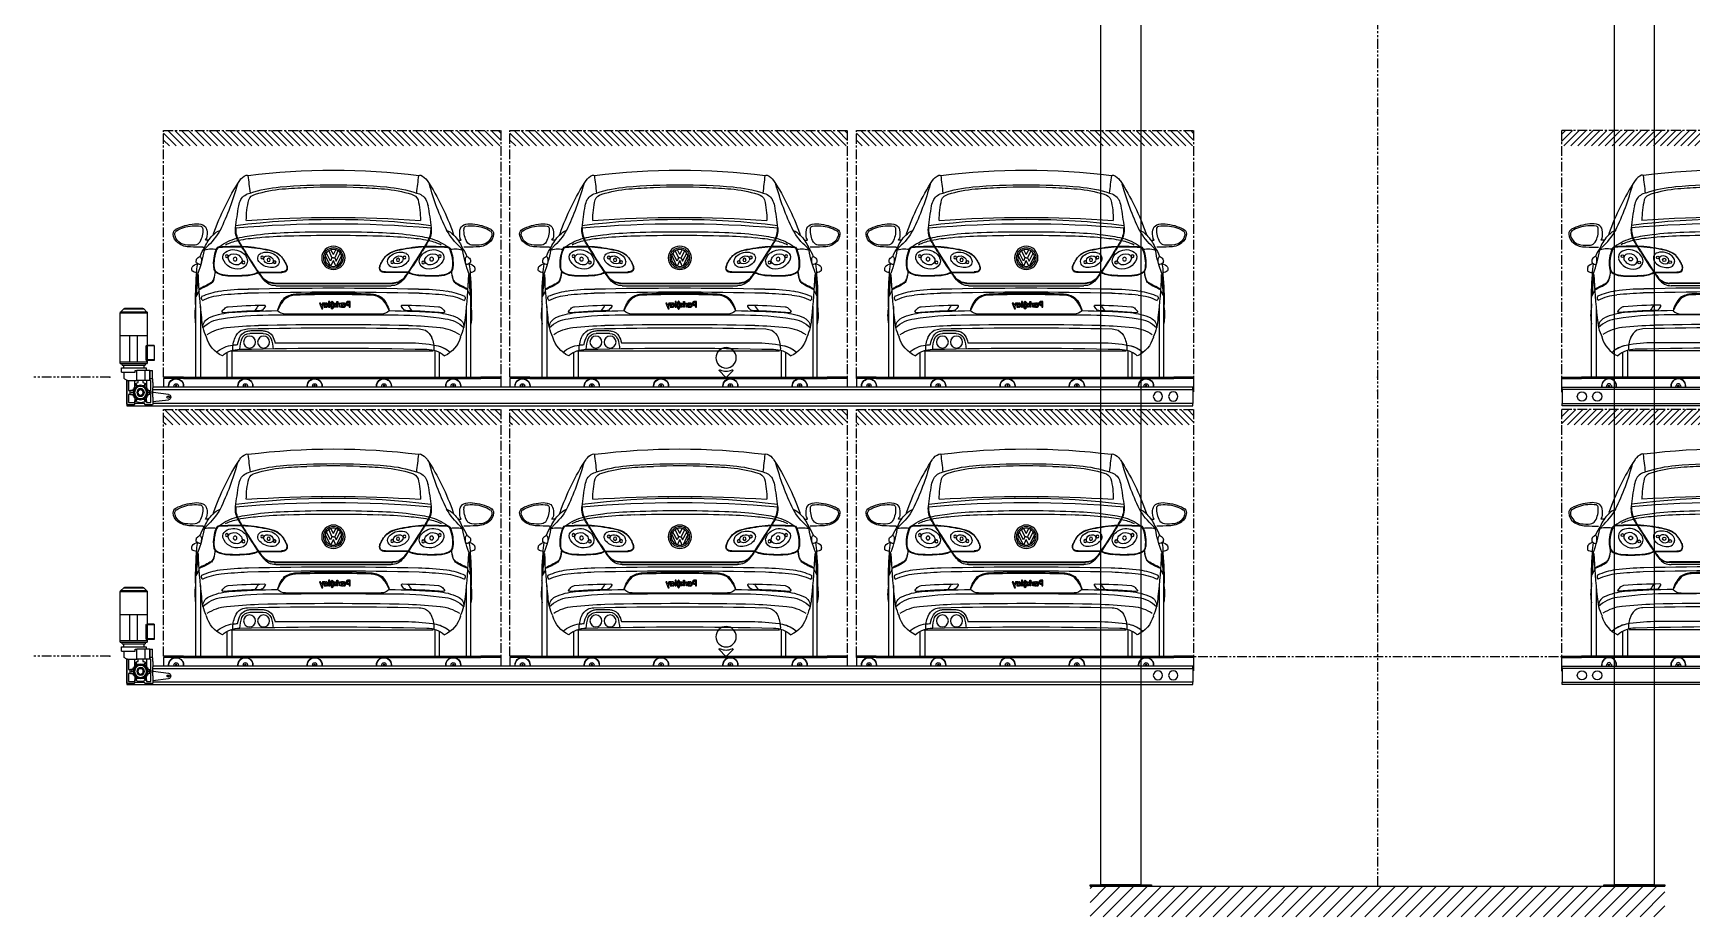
# Model space of a CAD drawing. Header units: millimetres. Extents: x 748 to 17792, y 1005 to 4889.
# Drawn here: x 14052 to 15134, y 1569 to 2145 of the extents above; entities that cross this region are included whole.
import ezdxf
from ezdxf.enums import TextEntityAlignment as Align

# ---------------------------------------------------------------- set-up
doc = ezdxf.new("R2010")
doc.units = ezdxf.units.MM
doc.linetypes.add('CENTER', pattern=[10.16, 6.35, -1.27, 1.27, -1.27])
doc.linetypes.add('PHANTOM', pattern=[12.7, 6.35, -1.27, 1.27, -1.27, 1.27, -1.27])
for name, color, linetype in [('PK24-LABEL', 7, 'Continuous'), ('PK24-LOGO', 7, 'Continuous'), ('PK24E', 7, 'Continuous'), ('PK24E-COMP-CAR', 7, 'Continuous'), ('PK24E-STRUCT-CONCRETE', 7, 'Continuous'), ('PK24E-STRUCT-STEEL', 254, 'Continuous')]:
    doc.layers.add(name, color=color, linetype=linetype)
for name, color, linetype, true_color in [('PK24E-COMP-CAR_ZONE', 250, 'CENTER', 0x383e42), ('PK24E-COMP-PALLET', 132, 'Continuous', 0x00b7c8), ('PK24E-HELPER', 253, 'PHANTOM', 0xa1a1a1), ('PK24E-SYS-SHELF', 31, 'Continuous', 0xffcc5a)]:
    doc.layers.add(name, color=color, linetype=linetype, true_color=true_color)
doc.styles.get("Standard").update_dxf_attribs({"font": 'arial.ttf'})

# ---------------------------------------------------------------- blocks, each defined once
blk = doc.blocks.new('LOGO----DECOR-PK24')
at = {"layer": 'PK24-LOGO'}
for p, q in [((-10, 2.1), (-8.7, 2.1)), ((-10, -1.6), (-10, 2.1)), ((-9.3, 1.5), (-9.3, 0.1)), ((-8.8, 1.5), (-9.3, 1.5)), ((-9.3, 0.1), (-8.8, 0.1)), ((-8.6, 1.5), (-8.8, 1.5)), ((-8.8, 0.1), (-8.6, 0.1)), ((-8.7, 2.1), (-8.4, 2.1)), ((-8.5, 1.4), (-8.6, 1.5)), ((-8.6, 0.1), (-8.5, 0.2)), ((-8.4, 1.4), (-8.5, 1.4)), ((-8.5, 0.2), (-8.4, 0.2)), ((-8.4, 2.1), (-8.3, 2.1)), ((-8.3, 1.3), (-8.4, 1.4)), ((-8.4, 0.2), (-8.3, 0.3)), ((-8.3, 2.1), (-8.2, 2)), ((-8.2, 1.2), (-8.3, 1.3)), ((-8.3, 0.3), (-8.2, 0.4)), ((-8.2, 2), (-7.9, 1.9)), ((-8.1, 1.1), (-8.2, 1.2)), ((-8.2, 0.4), (-8.1, 0.5)), ((-8.1, 0.9), (-8.1, 1.1)), ((-8.1, 0.8), (-8.1, 0.9)), ((-8.1, 0.7), (-8.1, 0.8)), ((-8.1, 0.5), (-8.1, 0.7)), ((-7.9, 1.9), (-7.7, 1.7)), ((-7.7, 1.7), (-7.6, 1.5)), ((-7.6, 0), (-7.7, -0.2)), ((-7.6, 1.5), (-7.5, 1.3)), ((-7.5, 0.3), (-7.6, 0)), ((-7.5, 1.3), (-7.4, 1.1)), ((-7.4, 0.5), (-7.5, 0.3)), ((-7.4, 1.1), (-7.4, 0.8)), ((-7.4, 0.8), (-7.4, 0.5)), ((-7.2, 0.1), (-7.1, 0.3)), ((-7.2, 0), (-7.2, 0.1)), ((-7.1, 0.3), (-7, 0.5)), ((-7, 0.5), (-6.8, 0.7)), ((-6.8, 0.7), (-6.6, 0.8)), ((-6.6, 0.8), (-6.4, 0.9)), ((-6.4, 0.1), (-6.5, -0.1)), ((-6.4, 0.9), (-6.2, 1)), ((-6.3, 0.2), (-6.4, 0.1)), ((-6.2, 0.2), (-6.3, 0.2)), ((-6.2, 1), (-6, 1)), ((-6.1, 0.3), (-6.2, 0.2)), ((-6, 0.3), (-6.1, 0.3)), ((-6, 1), (-5.7, 1)), ((-5.8, 0.4), (-6, 0.3)), ((-5.7, 0.3), (-5.8, 0.4)), ((-5.7, 1), (-5.5, 0.9)), ((-5.6, 0.3), (-5.7, 0.3)), ((-5.5, 0.2), (-5.6, 0.3)), ((-5.5, 0.9), (-5.4, 0.8)), ((-5.4, 0.2), (-5.5, 0.2)), ((-5.4, 0.8), (-5.2, 0.7)), ((-5.3, 0.1), (-5.4, 0.2)), ((-5.2, -0.1), (-5.3, 0.1)), ((-5.2, 0.7), (-5.2, 1)), ((-5.2, 1), (-4.5, 1)), ((-4.5, 1), (-4.5, -1.6)), ((-3.4, 1), (-4.1, 1)), ((-4.1, 1), (-4.1, -1.6)), ((-3.4, 0.5), (-3.4, 1)), ((-3.3, 0.7), (-3.4, 0.6)), ((-3.4, 0.6), (-3.4, 0.5)), ((-3.4, 0), (-3.3, 0.1)), ((-3.2, 0.8), (-3.3, 0.7)), ((-3.3, 0.1), (-3.2, 0.2)), ((-3.3, 0.1), (-3.3, 0.1)), ((-3.1, 0.8), (-3.2, 0.8)), ((-3.2, 0.2), (-3.1, 0.2)), ((-3, 0.9), (-3.1, 0.8)), ((-3.1, 0.2), (-3, 0.3)), ((-2.9, 0.9), (-3, 0.9)), ((-3, 0.3), (-2.9, 0.3)), ((-2.8, 0.9), (-2.9, 0.9)), ((-2.9, 0.3), (-2.4, 0.3)), ((-2.7, 1), (-2.8, 0.9)), ((-2.4, 1), (-2.7, 1)), ((-2.4, 0.3), (-2.4, 1)), ((-1.4, 2.1), (-2.1, 2.1)), ((-2.1, 2.1), (-2.1, -1.6)), ((-1.4, -1.6), (-1.4, 2.1)), ((-0.4, 1), (-1.4, -0.3)), ((-0.6, -0.3), (0.4, 1)), ((0.4, 1), (-0.4, 1)), ((0.6, 0.4), (0.4, 0.2)), ((0.4, 0.2), (0.4, -0.1)), ((0.7, 0.6), (0.6, 0.4)), ((0.9, 0.8), (0.7, 0.6)), ((0.8, 1.4), (1.6, 2.2)), ((0.8, 1.3), (0.8, 1.4)), ((0.8, 1.2), (0.8, 1.3)), ((0.8, 1.3), (0.8, 1.3)), ((0.9, 1.2), (0.8, 1.2)), ((1.1, 1.3), (0.9, 1.2)), ((0.9, 1.2), (0.9, 1.2)), ((1.1, 0.9), (0.9, 0.8)), ((1.3, 1.4), (1.1, 1.3)), ((1.4, 1), (1.1, 0.9)), ((1.1, 0), (1.2, 0.1)), ((1.1, -0.1), (1.1, 0)), ((1.2, 0.1), (1.3, 0.2)), ((1.5, 1.4), (1.3, 1.4)), ((1.3, 0.2), (1.4, 0.3)), ((1.7, 1), (1.4, 1)), ((1.4, 0.3), (1.5, 0.3)), ((1.7, 1.4), (1.5, 1.4)), ((1.5, 0.3), (1.7, 0.3)), ((1.6, 2.2), (1.7, 2.2)), ((1.7, 2.2), (1.7, 2.2)), ((1.7, 2.2), (2.5, 1.4)), ((1.9, 1.4), (1.7, 1.4)), ((1.9, 1), (1.7, 1)), ((1.7, 0.3), (1.8, 0.3)), ((1.8, 0.3), (1.9, 0.3)), ((2.1, 1.4), (1.9, 1.4)), ((2.2, 0.9), (1.9, 1)), ((1.9, 0.3), (2, 0.2)), ((2, 0.2), (2.1, 0.1)), ((2.3, 1.3), (2.1, 1.4)), ((2.1, 0.1), (2.2, 0)), ((2.4, 0.8), (2.2, 0.9)), ((2.2, 0), (2.3, -0.1)), ((2.4, 1.2), (2.3, 1.3)), ((2.5, 1.2), (2.4, 1.2)), ((2.6, 0.6), (2.4, 0.8)), ((2.5, 1.4), (2.6, 1.3)), ((2.6, 1.3), (2.5, 1.2)), ((2.5, 1.2), (2.5, 1.2)), ((2.6, 1.3), (2.6, 1.3)), ((2.8, 0.4), (2.6, 0.6)), ((2.9, 0.2), (2.8, 0.4)), ((3, -0.1), (2.9, 0.2)), ((3.3, 2.1), (4, 2.1)), ((3.3, -1.6), (3.3, 2.1)), ((4, 2.1), (4, -1.6)), ((4.4, 0.1), (4.5, 0.3)), ((4.4, 0), (4.4, 0.1)), ((4.5, 0.3), (4.6, 0.5)), ((4.6, 0.5), (4.7, 0.7)), ((4.7, 0.7), (4.9, 0.8)), ((4.9, 0.8), (5.1, 0.9)), ((5.1, 0.9), (5.4, 1)), ((5.2, 0.2), (5.1, 0.1)), ((5.1, 0.1), (5.1, -0.1)), ((5.3, 0.2), (5.2, 0.2)), ((5.4, 0.3), (5.3, 0.2)), ((5.4, 1), (5.6, 1)), ((5.6, 0.3), (5.4, 0.3)), ((5.6, 1), (5.8, 1)), ((5.7, 0.4), (5.6, 0.3)), ((5.9, 0.3), (5.7, 0.4)), ((5.8, 1), (6, 0.9)), ((6, 0.3), (5.9, 0.3)), ((6, 0.9), (6.2, 0.8)), ((6.1, 0.2), (6, 0.3)), ((6.2, 0.2), (6.1, 0.2)), ((6.2, 0.8), (6.4, 0.7)), ((6.3, 0.1), (6.2, 0.2)), ((6.3, -0.1), (6.3, 0.1)), ((6.4, 0.7), (6.4, 1)), ((6.4, 1), (7.1, 1)), ((7.1, 1), (7.1, -1.6)), ((8.3, -1.5), (7.3, 1)), ((7.3, 1), (8, 1)), ((8, 1), (8.7, -0.6)), ((10, 1), (8.5, -2.8)), ((8.7, -0.6), (9.3, 1)), ((9.3, 1), (10, 1)), ((-9.3, -1.6), (-10, -1.6)), ((-8.7, -0.5), (-9.3, -0.5)), ((-9.3, -0.5), (-9.3, -1.6)), ((-8.4, -0.5), (-8.7, -0.5)), ((-8.3, -0.5), (-8.4, -0.5)), ((-8.2, -0.4), (-8.3, -0.5)), ((-7.9, -0.3), (-8.2, -0.4)), ((-7.7, -0.2), (-7.9, -0.3)), ((-7.2, -0.2), (-7.2, 0)), ((-7.2, -0.3), (-7.2, -0.2)), ((-7.2, -0.5), (-7.2, -0.3)), ((-7.2, -0.7), (-7.2, -0.5)), ((-7.2, -0.8), (-7.2, -0.7)), ((-7.1, -0.9), (-7.2, -0.8)), ((-7, -1.2), (-7.1, -0.9)), ((-6.8, -1.3), (-7, -1.2)), ((-6.6, -1.5), (-6.8, -1.3)), ((-6.4, -1.6), (-6.6, -1.5)), ((-6.5, -0.1), (-6.5, -0.2)), ((-6.5, -0.2), (-6.5, -0.3)), ((-6.5, -0.3), (-6.5, -0.5)), ((-6.5, -0.5), (-6.5, -0.6)), ((-6.5, -0.6), (-6.4, -0.7)), ((-6.4, -0.7), (-6.3, -0.8)), ((-6.2, -1.6), (-6.4, -1.6)), ((-6.3, -0.8), (-6.2, -0.9)), ((-6.2, -0.9), (-6.1, -1)), ((-6, -1.7), (-6.2, -1.6)), ((-6.1, -1), (-6, -1)), ((-6, -1), (-5.8, -1)), ((-5.7, -1.6), (-6, -1.7)), ((-5.8, -1), (-5.7, -1)), ((-5.7, -1), (-5.6, -1)), ((-5.5, -1.6), (-5.7, -1.6)), ((-5.6, -1), (-5.5, -0.9)), ((-5.5, -0.9), (-5.4, -0.8)), ((-5.4, -1.5), (-5.5, -1.6)), ((-5.4, -0.8), (-5.3, -0.7)), ((-5.2, -1.3), (-5.4, -1.5)), ((-5.3, -0.7), (-5.2, -0.6)), ((-5.2, -0.2), (-5.2, -0.1)), ((-5.2, -0.3), (-5.2, -0.2)), ((-5.2, -0.5), (-5.2, -0.3)), ((-5.2, -0.6), (-5.2, -0.5)), ((-5.2, -1.6), (-5.2, -1.3)), ((-5.2, -1.3), (-5.2, -1.3)), ((-4.5, -1.6), (-5.2, -1.6)), ((-4.1, -1.6), (-3.4, -1.6)), ((-3.4, -0.1), (-3.4, 0)), ((-3.4, -0.2), (-3.4, -0.1)), ((-3.4, -1.6), (-3.4, -0.2)), ((-2.1, -1.6), (-1.4, -1.6)), ((-1.4, -0.3), (-0.4, -1.6)), ((0.4, -1.6), (-0.6, -0.3)), ((-0.4, -1.6), (0.4, -1.6)), ((0.4, -0.1), (0.3, -0.3)), ((0.3, -0.3), (0.4, -0.6)), ((0.4, -0.6), (0.4, -0.9)), ((0.4, -0.9), (0.6, -1.1)), ((0.6, -1.1), (0.7, -1.3)), ((0.7, -1.3), (0.9, -1.4)), ((0.8, -2), (0.8, -1.9)), ((0.8, -1.9), (0.8, -1.9)), ((0.8, -1.9), (0.9, -1.9)), ((1.6, -2.9), (0.8, -2)), ((0.8, -2), (0.8, -2)), ((0.9, -1.4), (1.1, -1.6)), ((0.9, -1.9), (0.9, -1.9)), ((0.9, -1.9), (1.1, -2)), ((1, -0.2), (1.1, -0.1)), ((1, -0.3), (1, -0.2)), ((1, -0.5), (1, -0.3)), ((1.1, -0.6), (1, -0.5)), ((1.1, -0.7), (1.1, -0.6)), ((1.2, -0.8), (1.1, -0.7)), ((1.1, -1.6), (1.4, -1.6)), ((1.1, -2), (1.3, -2)), ((1.3, -0.9), (1.2, -0.8)), ((1.4, -0.9), (1.3, -0.9)), ((1.3, -2), (1.5, -2.1)), ((1.5, -1), (1.4, -0.9)), ((1.4, -1.6), (1.7, -1.7)), ((1.7, -1), (1.5, -1)), ((1.5, -2.1), (1.7, -2.1)), ((1.7, -2.9), (1.6, -2.9)), ((1.8, -1), (1.7, -1)), ((1.7, -1.7), (1.9, -1.6)), ((2.5, -2), (1.7, -2.9)), ((1.7, -2.1), (1.9, -2.1)), ((1.7, -2.9), (1.7, -2.9)), ((1.9, -0.9), (1.8, -1)), ((2, -0.9), (1.9, -0.9)), ((1.9, -1.6), (2.2, -1.6)), ((1.9, -2.1), (2.1, -2)), ((2.1, -0.8), (2, -0.9)), ((2.2, -0.7), (2.1, -0.8)), ((2.1, -2), (2.3, -2)), ((2.3, -0.6), (2.2, -0.7)), ((2.2, -1.6), (2.4, -1.4)), ((2.3, -0.1), (2.3, -0.2)), ((2.3, -0.2), (2.3, -0.3)), ((2.3, -0.3), (2.3, -0.5)), ((2.3, -0.5), (2.3, -0.6)), ((2.3, -2), (2.4, -1.9)), ((2.4, -1.4), (2.6, -1.3)), ((2.4, -1.9), (2.5, -1.9)), ((2.5, -1.9), (2.5, -1.9)), ((2.5, -1.9), (2.6, -1.9)), ((2.6, -2), (2.5, -2)), ((2.6, -1.3), (2.8, -1.1)), ((2.6, -1.9), (2.6, -2)), ((2.8, -1.1), (2.9, -0.9)), ((2.9, -0.9), (3, -0.6)), ((3, -0.3), (3, -0.1)), ((3, -0.6), (3, -0.3)), ((4, -1.6), (3.3, -1.6)), ((4.3, -0.2), (4.4, 0)), ((4.3, -0.3), (4.3, -0.2)), ((4.3, -0.5), (4.3, -0.3)), ((4.4, -0.7), (4.3, -0.5)), ((4.4, -0.8), (4.4, -0.7)), ((4.5, -0.9), (4.4, -0.8)), ((4.6, -1.2), (4.5, -0.9)), ((4.8, -1.3), (4.6, -1.2)), ((4.9, -1.5), (4.8, -1.3)), ((5.2, -1.6), (4.9, -1.5)), ((5.1, -0.1), (5, -0.2)), ((5, -0.2), (5, -0.3)), ((5, -0.3), (5, -0.5)), ((5, -0.5), (5.1, -0.6)), ((5.1, -0.6), (5.1, -0.7)), ((5.1, -0.7), (5.2, -0.8)), ((5.2, -0.8), (5.3, -0.9)), ((5.4, -1.6), (5.2, -1.6)), ((5.3, -0.9), (5.4, -1)), ((5.4, -1), (5.6, -1)), ((5.6, -1.7), (5.4, -1.6)), ((5.6, -1), (5.7, -1)), ((5.8, -1.6), (5.6, -1.7)), ((5.7, -1), (5.9, -1)), ((6, -1.6), (5.8, -1.6)), ((5.9, -1), (6, -1)), ((6, -1), (6.1, -0.9)), ((6.2, -1.5), (6, -1.6)), ((6.1, -0.9), (6.2, -0.8)), ((6.2, -0.8), (6.3, -0.7)), ((6.4, -1.3), (6.2, -1.5)), ((6.4, -0.2), (6.3, -0.1)), ((6.3, -0.6), (6.4, -0.5)), ((6.3, -0.7), (6.3, -0.6)), ((6.4, -0.3), (6.4, -0.2)), ((6.4, -0.5), (6.4, -0.3)), ((6.4, -1.6), (6.4, -1.3)), ((6.4, -1.3), (6.4, -1.3)), ((7.1, -1.6), (6.4, -1.6)), ((7.8, -2.8), (8.3, -1.5)), ((8.5, -2.8), (7.8, -2.8))]:
    blk.add_line(p, q, dxfattribs=at)
blk = doc.blocks.new('SEDAN--ONPALLET-BACK-COMP-PKE24')
at = {"layer": 'PK24E-COMP-CAR'}
for p, q in [((-83.4, 89.4), (-82.8, 90.6)), ((-81.4, 89.4), (-83.4, 89.4)), ((-78.2, 93.6), (-78.6, 92.7)), ((78.2, 93.6), (78.6, 92.7)), ((81.4, 89.4), (83.4, 89.4)), ((83.4, 89.4), (82.8, 90.6)), ((-5.3, 79.4), (-2.1, 72.7)), ((-1.8, 75.8), (-4.5, 81)), ((-3, 82.5), (-0.9, 77.9)), ((-0.9, 77.9), (-1.8, 75.8)), ((0, 80.1), (-1.6, 83.2)), ((-1.6, 72.5), (0, 76.1)), ((0, 77.9), (-0.9, 77.9)), ((0, 80.1), (1.6, 83.2)), ((0, 77.9), (0.9, 77.9)), ((1.6, 72.5), (0, 76.1)), ((3, 82.5), (0.9, 77.9)), ((0.9, 77.9), (1.8, 75.8)), ((1.8, 75.8), (4.5, 81)), ((5.3, 79.4), (2.1, 72.7)), ((85.1, 84.8), (83.9, 84.8)), ((-48.6, 68.6), (-33.9, 68.7)), ((-48.4, 68.2), (-33.7, 68.3)), ((48.4, 68.2), (33.7, 68.3)), ((48.6, 68.6), (33.9, 68.7)), ((-87.6, 56.4), (-89.7, 52.7)), ((38.6, 61.5), (-38.7, 61.5)), ((38.6, 61.2), (-38.7, 61.2)), ((37.6, 59.7), (-37.6, 59.7)), ((87.6, 56.4), (89.7, 52.7)), ((-89.7, 0), (-89.7, 52.7)), ((-86.7, 46.2), (-86.7, 0)), ((86.7, 46.2), (86.7, 0)), ((89.7, 0), (89.7, 52.7)), ((38.1, 22.6), (-49, 22.6)), ((54.6, 28.7), (45.7, 28.7)), ((53.9, 30.5), (46.4, 30.5)), ((-69.2, 0), (-69.2, 16.3)), ((-66.2, 17.5), (-66.2, 0)), ((67.1, 17.2), (-65.1, 17.2)), ((66.2, 17.5), (66.2, 0)), ((69.2, 0), (69.2, 16.3))]:
    blk.add_line(p, q, dxfattribs=at)
for centre, radius in [((-69.4, 79), 0.922), ((-64.1, 77.1), 1.21), ((-58.6, 74.9), 0.922), ((-46.4, 78.1), 0.922), ((-42.2, 76.6), 1.04), ((-38.4, 75.1), 0.922), ((0, 77.9), 7.61), ((0, 77.9), 6.51), ((0, 77.9), 5.56), ((38.3, 75.1), 0.922), ((42.2, 76.6), 1.04), ((46.4, 78.1), 0.922), ((58.6, 74.9), 0.922), ((64.1, 77.1), 1.21), ((69.4, 79), 0.922), ((45.5, 23), 3.91), ((54.7, 23), 3.91)]:
    blk.add_circle(centre, radius, dxfattribs=at)
for centre, radius, start, end in [((-53.7, 123.5), 8.91, 111.7295, 146.4808), ((-56.4, 130.6), 1.3, 56.0817, 117.0246), ((0, -306.4), 441.6, 82.7549, 97.2451), ((-1706, -70.6), 1662.6, 6.5893, 6.9874), ((1706, -70.6), 1662.6, 173.0126, 173.4107), ((56.4, 130.6), 1.3, 62.9754, 123.9183), ((53.7, 123.5), 8.91, 33.5192, 68.2705), ((73.7, 40.7), 160.9, 146.9751, 160.7906), ((-232.2, 172.1), 175.7, 334.28, 344.8153), ((-52.1, 110.6), 9.85, 103.2514, 147.2793), ((-49.7, 113.6), 5.91, 101.7996, 159.3121), ((-27.1, 36.7), 87.8, 94.9922, 108.0402), ((-27, 44.3), 78.8, 94.578, 107.6248), ((0, -299.6), 425.2, 85.3076, 94.6924), ((-11.5, -105.6), 229.5, 91.4347, 95.4539), ((0, -236), 360.3, 87.2594, 92.7406), ((11.5, -105.6), 229.5, 84.5461, 88.5653), ((27, 44.3), 78.8, 72.3752, 85.422), ((27.1, 36.7), 87.8, 71.9598, 85.0078), ((49.7, 113.6), 5.91, 20.6879, 78.2004), ((52.1, 110.6), 9.85, 32.7207, 76.7486), ((-73.8, 40.7), 160.9, 19.2094, 33.0249), ((232.2, 172.1), 175.7, 195.1847, 205.72), ((204.8, 65.5), 270.5, 170.1331, 173.2046), ((-42.4, 107.6), 19.8, 155.0777, 167.6656), ((2.1, 102.2), 58.9, 166.7004, 179.8799), ((-2.1, 102.2), 58.9, 0.1201, 13.2996), ((42.4, 107.6), 19.8, 12.3344, 24.9223), ((-204.8, 65.5), 270.5, 6.7954, 9.8669), ((-87.7, 66.8), 33.4, 95.082, 116.6494), ((-91.8, 78), 20.5, 106.2161, 121.0426), ((-90, 74.4), 24.5, 81.7517, 107.9773), ((-89.3, 88.4), 11.8, 69.152, 96.4359), ((-87.2, 96.8), 1.99, 359.75, 68.1096), ((-86.7, 95.7), 4.03, 6.1344, 67.6054), ((0, -661.5), 761.7, 85.1916, 94.8084), ((-49.3, 96.1), 14.6, 174.7585, 210.2173), ((0, -408.8), 511.9, 82.8586, 97.1414), ((-48.9, 96.3), 14.6, 175.1799, 210.2173), ((0, -708.7), 813, 85.9961, 94.0039), ((48.9, 96.3), 14.6, 329.7827, 4.8201), ((49.3, 96.1), 14.6, 329.7827, 5.2415), ((86.7, 95.7), 4.03, 112.3946, 173.8656), ((89.3, 88.4), 11.8, 83.5641, 110.848), ((87.2, 96.8), 1.99, 111.8904, 180.25), ((90, 74.4), 24.5, 72.0227, 98.2483), ((87.7, 66.8), 33.4, 63.3506, 84.918), ((91.8, 78), 20.5, 58.9574, 73.7839), ((-100.9, 93.5), 3.58, 119.0895, 181.663), ((-96.7, 93.9), 7.81, 183.5184, 233.0831), ((-100.2, 93.2), 3.25, 132.4659, 197.315), ((-95.2, 94.6), 8.44, 196.6287, 237.6331), ((-94.1, 96.7), 11.6, 230.7729, 273.9635), ((-94.3, 97.1), 11, 240.4865, 257.8848), ((-91, 90.6), 4.42, 279.8854, 328.087), ((-100.6, 95.8), 15.4, 330.613, 3.6615), ((-63, 76.4), 22.5, 133.8314, 158.0251), ((-97.3, 93.7), 14.9, 347.9987, 9.3674), ((-111.7, 117.4), 43.5, 311.6388, 330.3946), ((-70.5, 86), 10.4, 108.7213, 140.2441), ((-55.4, 60.5), 31.1, 103.9165, 127.5363), ((-56.1, 57.3), 32.5, 100.8472, 115.9658), ((-37.9, -16.3), 109.9, 96.3588, 102.9332), ((23.1, 136.5), 97.5, 209.2858, 214.1647), ((-41.2, -18), 109.4, 94.2006, 100.8696), ((23.5, 136.6), 97.5, 209.2858, 214.1647), ((-24.2, -125.3), 219.8, 91.3793, 96.7753), ((-23.5, -158.5), 250.9, 91.3516, 95.8781), ((0, -729.8), 824.8, 87.9535, 92.0465), ((0, -917.4), 1010.1, 88.3297, 91.6703), ((24.2, -125.3), 219.8, 83.2247, 88.6207), ((23.5, -158.5), 250.9, 84.1219, 88.6484), ((41.2, -18), 109.4, 79.1304, 85.7994), ((37.9, -16.3), 109.9, 77.0668, 83.6412), ((-23.5, 136.6), 97.5, 325.8353, 330.7142), ((-23.1, 136.5), 97.5, 325.8353, 330.7142), ((56.1, 57.3), 32.5, 64.0342, 79.1528), ((55.4, 60.5), 31.1, 52.4637, 76.0835), ((111.7, 117.4), 43.5, 209.6054, 228.3612), ((70.5, 86), 10.4, 39.7559, 71.2787), ((63, 76.4), 22.5, 21.9749, 46.1686), ((97.3, 93.7), 14.9, 170.6326, 192.0013), ((100.6, 95.8), 15.4, 176.3385, 209.387), ((90.9, 90.6), 4.42, 211.913, 260.1146), ((94, 96.7), 11.6, 266.0365, 309.2271), ((94.3, 97.1), 11, 282.1152, 299.5135), ((95.2, 94.6), 8.44, 302.3669, 343.3713), ((96.7, 93.9), 7.81, 306.9169, 356.4816), ((100.2, 93.2), 3.25, 342.685, 47.5341), ((100.9, 93.5), 3.58, 358.337, 60.9105), ((-92.9, 121.3), 35.1, 263.8729, 274.4004), ((-85.7, 196.5), 111.7, 266.1296, 270.2906), ((-85.9, 75.8), 3.56, 158.334, 199.1479), ((-85, 74.1), 5.2, 112.8005, 143.886), ((-163, 96.2), 79.8, 339.1233, 350.3985), ((-57.8, 67.3), 31.4, 145.9831, 158.2919), ((-88.5, 77.1), 2.35, 2.7051, 50.7396), ((-99.2, 76.6), 13.1, 346.5453, 2.4829), ((-79.5, 65.9), 17.9, 79.6458, 108.1931), ((-83.5, 82.8), 0.82, 140.0391, 172.0315), ((-118.6, 114.5), 46.5, 317.8416, 320.3425), ((-51.8, 74.1), 26.3, 158.9072, 185.5919), ((-51.4, 73.9), 26.3, 158.9072, 185.5919), ((-73, 82.1), 3.58, 131.3061, 157.2543), ((-73.5, 82.5), 2.54, 105.7649, 159.5738), ((-74.1, 83.1), 2.14, 97.396, 125.9447), ((-63.6, -88.8), 174.3, 88.7985, 93.5194), ((-63.5, -89.1), 174.3, 88.7985, 93.5194), ((-68.2, 78.4), 3.94, 125.3333, 194.4275), ((-62.5, 80.8), 10.2, 199.572, 281.0273), ((-65.2, 74.1), 9.19, 58.9582, 125.0893), ((-65.8, 77.7), 2.78, 108.3649, 206.1332), ((-63, 79.4), 6.05, 208.8387, 280.4369), ((-64.9, 75.1), 5.51, 36.9767, 108.4916), ((-63.8, 74.9), 7.85, 6.5791, 64.9422), ((-62.8, 76.2), 3.2, 348.406, 43.923), ((-61.1, 75.9), 5.09, 276.2864, 358.2545), ((-65.6, -24.8), 110.5, 78.6349, 86.8746), ((-65.4, -25.1), 110.5, 78.6349, 86.8746), ((170.4, 220), 266.6, 211.2452, 214.696), ((170.7, 220.1), 266.6, 211.2452, 214.696), ((-45.6, 77.7), 3.7, 121.086, 229.6381), ((-43.8, 72), 9.66, 54.2221, 113.1395), ((-43.4, 77.1), 2.06, 102.2281, 208.5248), ((-41.6, 78.1), 4.12, 209.6432, 291.8182), ((-47.6, 60.4), 23.4, 64.0562, 80.7119), ((-43, 74.8), 4.37, 35.0533, 100.4062), ((-47.4, 60.1), 23.4, 64.0562, 80.7119), ((-41.8, 76.2), 2.6, 312.2585, 24.2049), ((-40.9, 75), 5.59, 5.0066, 59.5481), ((-42.6, 71.1), 11.6, 45.6275, 63.3318), ((-42.7, 70.7), 11.8, 47.2334, 62.3277), ((-48.8, 66.1), 19.4, 22.2374, 43.2818), ((-48.6, 66), 19.4, 22.2374, 43.2818), ((48.6, 66), 19.4, 136.7182, 157.7626), ((48.8, 66.1), 19.4, 136.7182, 157.7626), ((42.5, 71.1), 11.6, 116.6682, 134.3725), ((42.7, 70.7), 11.8, 117.6723, 132.7666), ((40.9, 75), 5.59, 120.4519, 174.9934), ((47.4, 60.1), 23.4, 99.2881, 115.9438), ((47.6, 60.4), 23.4, 99.2881, 115.9438), ((43.7, 72), 9.66, 66.8605, 125.7779), ((41.8, 76.2), 2.6, 155.7951, 227.7415), ((43, 74.8), 4.37, 79.5938, 144.9467), ((41.6, 78.1), 4.12, 248.1818, 330.3568), ((65.4, -25.1), 110.5, 93.1254, 101.3651), ((65.6, -24.8), 110.5, 93.1254, 101.3651), ((43.4, 77.1), 2.06, 331.4752, 77.7719), ((45.6, 77.7), 3.7, 310.3619, 58.914), ((-170.7, 220.1), 266.6, 325.304, 328.7548), ((-170.4, 220), 266.6, 325.304, 328.7548), ((63.8, 74.9), 7.85, 115.0578, 173.4209), ((61.1, 75.9), 5.09, 181.7455, 263.7136), ((62.8, 76.2), 3.2, 136.077, 191.594), ((63.5, -89.1), 174.3, 86.4806, 91.2015), ((63.6, -88.8), 174.3, 86.4806, 91.2015), ((65.2, 74.1), 9.19, 54.9107, 121.0418), ((64.9, 75.1), 5.51, 71.5084, 143.0233), ((62.5, 80.8), 10.2, 258.9727, 340.428), ((63, 79.4), 6.05, 259.5631, 331.1613), ((65.8, 77.7), 2.78, 333.8668, 71.6351), ((68.2, 78.4), 3.94, 345.5725, 54.6667), ((73.5, 82.5), 2.54, 20.4262, 74.2351), ((74.1, 83.1), 2.14, 54.0553, 82.604), ((73, 82.1), 3.58, 22.7457, 48.6939), ((51.4, 73.9), 26.3, 354.4081, 21.0928), ((79.5, 65.9), 17.9, 71.8069, 100.3542), ((51.8, 74.1), 26.3, 354.4081, 21.0928), ((118.6, 114.5), 46.5, 219.6575, 222.1584), ((57.8, 67.3), 31.4, 21.7081, 34.0169), ((83.5, 82.8), 0.82, 7.9685, 39.9609), ((163, 96.2), 79.8, 189.6015, 200.8767), ((85.7, 196.5), 111.7, 269.7094, 273.8704), ((88.5, 77.1), 2.35, 129.2604, 177.2949), ((99.2, 76.6), 13.1, 177.5171, 193.4547), ((85, 74.1), 5.2, 36.114, 67.1995), ((85.9, 75.8), 3.56, 340.8521, 21.666), ((92.9, 121.3), 35.1, 265.5996, 276.1271), ((-88.8, 70.6), 3.56, 158.334, 199.1479), ((-88, 68.9), 5.2, 95.956, 143.886), ((-89.2, 73), 4.66, 229.3781, 269.5577), ((75.8, 52), 165.7, 174.7739, 182.0473), ((2809.4, -170), 2907.6, 175.3087, 175.6043), ((352.7, 20.7), 443.2, 174.014, 175.7847), ((-86.8, 76.7), 3.16, 219.9674, 276.0093), ((-57.8, 67.3), 31.4, 167.564, 180.3404), ((266, 80), 354.3, 182.1048, 186.6492), ((-104.3, 71.6), 27.2, 343.7699, 355.1958), ((-104.6, 71.1), 27.5, 344.9792, 356.1913), ((-73.5, 71.6), 4.37, 181.3999, 243.9912), ((-73.4, 71.5), 4.12, 182.5999, 241.1001), ((-67.9, 84.7), 18.7, 245.9927, 267.0881), ((-67.6, 85.4), 19.1, 246.1134, 265.9507), ((-63.9, 143.4), 77.2, 266.2475, 275.3212), ((-63.7, 143.1), 77.2, 266.2475, 275.3212), ((-63.1, 76.9), 3.67, 289.2747, 338.5219), ((-57.6, 85.9), 19.4, 272.5053, 296.408), ((-57.4, 85.6), 19.4, 272.5053, 296.408), ((7.5, 105.5), 67.5, 213.4958, 218.3507), ((7.8, 105.6), 67.5, 213.4958, 216.2012), ((-40.4, 82.2), 10.6, 224.0368, 272.2346), ((-39, 70.7), 9.11, 212.922, 244.1396), ((-39.5, 75.7), 4.09, 262.4683, 357.1429), ((-34.1, 75.8), 7.1, 271.5702, 285.6632), ((-33.9, 75.4), 7.1, 271.5702, 285.6632), ((-32.7, 71.2), 2.36, 281.9825, 358.8445), ((-32.7, 71.2), 2.69, 284.7999, 316.228), ((-36.6, 71), 6.29, 1.5811, 22.4164), ((-32.9, 71), 2.71, 321.0711, 2.2929), ((-36.4, 71), 6.29, 1.5811, 22.4164), ((36.4, 71), 6.29, 157.5836, 178.4189), ((32.8, 71), 2.71, 177.7071, 218.9289), ((36.6, 71), 6.29, 157.5836, 178.4189), ((32.7, 71.2), 2.36, 181.1555, 258.0175), ((32.7, 71.2), 2.69, 223.772, 255.2001), ((33.9, 75.4), 7.1, 254.3368, 268.4298), ((34.1, 75.8), 7.1, 254.3368, 268.4298), ((39.4, 75.7), 4.09, 182.8571, 277.5317), ((40.4, 82.2), 10.6, 267.7654, 315.9632), ((39, 70.7), 9.11, 295.8604, 327.078), ((-7.5, 105.5), 67.5, 321.6493, 326.5042), ((-7.8, 105.6), 67.5, 323.7988, 326.5042), ((57.4, 85.6), 19.4, 243.592, 267.4947), ((57.6, 85.9), 19.4, 243.592, 267.4947), ((63.7, 143.1), 77.2, 264.6788, 273.7525), ((63.9, 143.4), 77.2, 264.6788, 273.7525), ((63.1, 76.9), 3.67, 201.4781, 250.7253), ((67.8, 84.7), 18.7, 272.9119, 294.0073), ((67.6, 85.4), 19.1, 274.0493, 293.8866), ((73.5, 71.6), 4.37, 296.0088, 358.6001), ((73.4, 71.5), 4.12, 298.8999, 357.4001), ((104.3, 71.6), 27.2, 184.8042, 196.2301), ((104.6, 71.1), 27.5, 183.8087, 195.0208), ((-266, 80), 354.3, 353.3508, 357.8952), ((86.8, 76.7), 3.16, 263.9907, 320.0326), ((-352.7, 20.7), 443.2, 4.2153, 5.986), ((-2809.4, -170), 2907.6, 4.3957, 4.6913), ((87.9, 68.9), 5.2, 36.114, 84.044), ((57.8, 67.3), 31.4, 359.6596, 12.436), ((89.2, 73), 4.66, 270.4423, 310.6219), ((-75.8, 52), 165.7, 357.9527, 5.2261), ((88.8, 70.6), 3.56, 340.8521, 21.666), ((-116.4, 123.6), 71.9, 293.5828, 300.8433), ((-108.6, 107.9), 54.9, 292.4492, 301.8145), ((-66.7, 10), 46.9, 98.9464, 113.9994), ((-83.6, 65.4), 5.65, 313.568, 344.996), ((-82.6, 65.3), 4.56, 311.6151, 343.2193), ((-54.9, -79.6), 137.2, 90.2414, 97.9856), ((-41.6, -262.2), 317.5, 92.5894, 95.6973), ((0, -2232), 2287.7, 88.5987, 91.4013), ((0, -2380.6), 2438.9, 88.6957, 91.3043), ((-38.6, 71.7), 10.5, 225.3338, 269.5882), ((-37.6, 69.6), 9.88, 217.078, 269.9506), ((-38.6, 72), 10.5, 245.0495, 269.5882), ((-23.7, 40), 14.4, 92.2366, 124.1195), ((0, -610.7), 664.9, 87.871, 92.129), ((0, -355), 410.1, 86.6107, 93.3893), ((23.7, 40), 14.4, 55.8805, 87.7634), ((37.6, 69.6), 9.88, 270.0494, 322.922), ((38.6, 71.7), 10.5, 270.4118, 314.6662), ((38.6, 72), 10.5, 270.4118, 294.9505), ((54.9, -79.6), 137.2, 82.0144, 89.7586), ((41.6, -262.2), 317.5, 84.3027, 87.4106), ((66.7, 10), 46.9, 66.0006, 81.0536), ((83.5, 65.4), 5.65, 195.004, 226.432), ((82.6, 65.3), 4.56, 196.7807, 228.3849), ((116.4, 123.6), 71.9, 239.1567, 246.4172), ((108.6, 107.9), 54.9, 238.1855, 247.5508), ((-58.1, 40.7), 32.1, 170.3307, 190.778), ((2809.4, -170), 2907.6, 175.622, 175.6727), ((352.7, 20.7), 443.2, 176.4858, 176.7268), ((-83.4, 51.8), 2.62, 156.973, 216.933), ((-69.7, 17.9), 35.9, 95.4667, 116.0357), ((-59, 33.1), 16.8, 133.5564, 143.3233), ((-39.6, -347.1), 390.8, 91.1215, 94.7687), ((-68.2, 42.4), 3.68, 97.5284, 130.7059), ((-44.8, -217.3), 264.4, 90.0435, 95.1729), ((-31.5, -466.8), 510.3, 90.5461, 94.1151), ((-68.4, 57.3), 22, 321.2025, 332.5189), ((-47.3, 45.7), 2.08, 270.8094, 297.0382), ((-58.8, 55.5), 17.1, 317.0406, 327.1704), ((-45, 46.5), 0.654, 331.6626, 91.1726), ((-17.9, 38.8), 19.1, 136.6482, 165.8865), ((-14.4, 35), 23.5, 135.5932, 159.0401), ((-31.1, 48.7), 7.43, 224.7434, 269.4027), ((-23.8, 40.6), 13.2, 94.1085, 124.5148), ((23.8, 40.6), 13.2, 55.4852, 85.8915), ((14.4, 35), 23.5, 20.9599, 44.4068), ((31.1, 48.7), 7.43, 270.5973, 315.2566), ((17.9, 38.8), 19.1, 14.1135, 43.3518), ((31.5, -466.8), 510.3, 85.8849, 89.4539), ((45, 46.5), 0.654, 88.8274, 208.3374), ((58.8, 55.5), 17.1, 212.8296, 222.9594), ((44.8, -217.3), 264.4, 84.8271, 89.9565), ((47.2, 45.7), 2.08, 242.9618, 269.1906), ((39.6, -347.1), 390.8, 85.2313, 88.8785), ((68.4, 57.3), 22, 207.4811, 218.7975), ((68.2, 42.4), 3.68, 49.2941, 82.4716), ((59, 33.1), 16.8, 36.6767, 46.4436), ((69.7, 17.9), 35.9, 63.9643, 84.5333), ((83.4, 51.8), 2.62, 323.067, 23.027), ((-2809.4, -170), 2907.6, 4.3273, 4.378), ((-352.7, 20.7), 443.2, 3.2732, 3.5142), ((58.1, 40.7), 32.1, 349.222, 9.6693), ((-54.5, 39.9), 31.4, 181.7482, 205.8275), ((-78.5, 32.7), 6.6, 114.9777, 182.617), ((-70.3, 17.1), 21.3, 97.0414, 133.857), ((-64, -0.4), 42.8, 95.542, 113.7908), ((-41.5, -156.3), 197, 90.1986, 99.1748), ((-72.1, 42.8), 0.482, 142.3699, 277.1199), ((-41.6, -213.9), 247.9, 91.7049, 96.5297), ((0, -2120.4), 2154.9, 88.699, 91.301), ((0, -8552.8), 8593.6, 89.71854, 90.28146), ((0, 22989.9), 22948.7, 269.92213, 270.07787), ((41.5, -156.3), 197, 80.8252, 89.8014), ((41.5, -213.9), 247.9, 83.4703, 88.2951), ((64, -0.4), 42.8, 66.2092, 84.458), ((72.1, 42.8), 0.482, 262.8801, 37.6301), ((70.3, 17.1), 21.3, 46.143, 82.9586), ((78.5, 32.7), 6.6, 357.383, 65.0223), ((54.5, 39.9), 31.4, 334.1725, 358.2518), ((-64.7, 31.2), 18.9, 195.3959, 245.6192), ((-66.7, 4), 28.6, 96.0498, 122.8908), ((-46.4, -100.5), 123.1, 91.1858, 99.6346), ((-48.3, 18.8), 17.3, 155.662, 183.5415), ((-48.3, 18.8), 17.3, 155.662, 183.5415), ((-54.8, 22.1), 10.1, 121.436, 157.6945), ((-54.8, 22.1), 10.1, 121.436, 157.6945), ((-55.2, 18.3), 13.3, 93.6881, 111.224), ((-55.2, 18.3), 13.3, 93.6881, 111.224), ((0, -2168.5), 2200.8, 88.5401, 91.4599), ((56.5, 18), 19, 151.7048, 166.1199), ((70.4, 16.3), 31.2, 163.4328, 176.3751), ((45.9, 23.1), 7.27, 105.1254, 147.1976), ((45.8, 23), 5.67, 90.6063, 157.4654), ((47.3, 18.1), 12.4, 93.9934, 105.2321), ((53.1, 18.1), 12.4, 74.7679, 86.0066), ((54.4, 22.8), 5.88, 23.8599, 88.0683), ((55.2, 18.3), 13.3, 68.776, 86.3119), ((54.4, 23.1), 7.27, 32.8024, 74.8746), ((29.9, 16.3), 31.2, 3.6249, 16.5672), ((54.8, 22.1), 10.1, 22.3055, 58.564), ((43.8, 18), 19, 10.2039, 28.2952), ((48.3, 18.8), 17.3, 356.4585, 24.338), ((66.7, 4), 28.6, 57.1092, 83.9502), ((64.6, 31.2), 18.9, 294.3808, 344.6041), ((-63.2, 1.6), 19.6, 96.8462, 131.6433), ((-63.2, 1.6), 19.6, 101.337, 131.6433), ((-61.1, 1.1), 17.2, 89.7128, 131.2171), ((-61.1, 1.1), 17.2, 89.7128, 131.2171), ((0, -2217.3), 2236.4, 88.4353, 91.5649), ((61.1, 1.1), 17.2, 48.7829, 90.2872), ((44.3, -191.5), 213.6, 84.3158, 85.1241), ((63.2, 1.6), 19.6, 48.3567, 83.1538)]:
    blk.add_arc(centre, radius, start, end, dxfattribs=at)
at = {"linetype": 'Continuous'}
blk.add_blockref('LOGO----DECOR-PK24', (-0.9, 47.4), dxfattribs=at)
blk = doc.blocks.new('*U48')
at = {"layer": 'PK24E-COMP-CAR_ZONE'}
h = blk.add_hatch(dxfattribs=at)
h.set_pattern_fill('ANSI31', color=256)
h.set_pattern_definition([(45, (-14044.072, -11123.8307), (-2.24506403, 2.24506403), [])])
h.paths.add_polyline_path([(340, 160.9), (120, 160.9), (120, 150.9), (340, 150.9)])
h = blk.add_hatch(dxfattribs=at)
h.set_pattern_fill('ANSI31', color=256)
h.set_pattern_definition([(45, (-13818.072, -11123.8307), (-2.24506403, 2.24506403), [])])
h.paths.add_polyline_path([(566, 160.9), (346, 160.9), (346, 150.9), (566, 150.9)])
h = blk.add_hatch(dxfattribs=at)
h.set_pattern_fill('ANSI31', color=256)
h.set_pattern_definition([(45, (-13592.072, -11123.8307), (-2.24506403, 2.24506403), [])])
h.paths.add_polyline_path([(792, 160.9), (572, 160.9), (572, 150.9), (792, 150.9)])
at = {"layer": 'PK24-LABEL'}
blk.add_lwpolyline([(428.9, 4.9, -0.233989), (421.1, 4.9, 0.849141), (420.6, 4.2), (424.7, 0.1, 0.414232), (425.3, 0.1), (429.4, 4.2, 0.849046)], format="xyb", close=True, dxfattribs=at)
blk.add_circle((425, 12.7), 6.65, dxfattribs=at)
at = {"layer": 'PK24E-COMP-CAR_ZONE'}
for points in [[(340, 0), (340, 160.9), (120, 160.9), (120, 0)], [(566, 0), (566, 160.9), (346, 160.9), (346, 0)], [(792, 0), (792, 160.9), (572, 160.9), (572, 0)]]:
    blk.add_lwpolyline(points, dxfattribs=at)
at = {"layer": 'PK24E-COMP-PALLET'}
for p, q in [((120, 0), (133, 0)), ((120, 0), (120, -0.8)), ((133, -0.8), (133, 0)), ((327, 0), (133, 0)), ((327, 0), (327, -0.8)), ((327, 0), (340, 0)), ((340, -0.8), (340, 0)), ((346, 0), (346, -0.8)), ((346, 0), (359, 0)), ((553, 0), (359, 0)), ((359, -0.8), (359, 0)), ((553, 0), (566, 0)), ((553, 0), (553, -0.8)), ((572, 0), (572, -0.8)), ((572, 0), (585, 0)), ((779, 0), (585, 0)), ((585, -0.8), (585, 0)), ((779, 0), (792, 0)), ((779, 0), (779, -0.8)), ((120, -0.8), (133, -0.8)), ((120, -0.8), (120, -6.5)), ((120, -6.5), (120, -9.5)), ((120, -9.5), (120.5, -9.5)), ((327, -0.8), (133, -0.8)), ((327, -0.8), (340, -0.8)), ((340, -0.8), (340, -6.5)), ((346, -0.8), (346, -6.5)), ((346, -0.8), (359, -0.8)), ((553, -0.8), (359, -0.8)), ((553, -0.8), (566, -0.8)), ((566, -0.8), (566, -6.5)), ((572, -0.8), (572, -6.5)), ((572, -0.8), (585, -0.8)), ((779, -0.8), (585, -0.8)), ((779, -0.8), (792, -0.8)), ((792, -0.8), (792, -6.5))]:
    blk.add_line(p, q, dxfattribs=at)
at = {"layer": 'PK24E-HELPER'}
blk.add_line((827, 0), (877, 0), dxfattribs=at)
for p in [(0, 173), (0, 0), (827, 0)]:
    blk.add_point(p, dxfattribs=at)
at = {"layer": 'PK24E-SYS-SHELF'}
for p, q in [((804.9, 44.6), (802.9, 42.6)), ((811.4, 44.6), (804.9, 44.6)), ((805.4, 44.9), (817.4, 44.9)), ((818, 44.6), (811.4, 44.6)), ((820, 42.6), (818, 44.6)), ((802.6, 42.1), (802.6, 38.2)), ((811.4, 42.1), (802.6, 42.1)), ((802.6, 37.7), (802.6, 27.3)), ((802.9, 42.6), (811.4, 42.6)), ((811.4, 42.6), (820, 42.6)), ((820.2, 42.1), (811.4, 42.1)), ((820.2, 27.3), (820.2, 42.1)), ((808.9, 27.3), (802.5, 27.3)), ((802.5, 20.8), (802.5, 27.3)), ((814, 27.3), (808.9, 27.3)), ((808.9, 10.2), (808.9, 27.3)), ((820.3, 27.3), (814, 27.3)), ((814, 10.2), (814, 27.3)), ((820.3, 10.2), (820.3, 27.3)), ((798.1, 20.8), (798.1, 20.5)), ((798.1, 20.8), (802.7, 20.8)), ((798.1, 20.5), (798.1, 11.3)), ((798.1, 20.5), (802.7, 20.5)), ((798.1, 11.3), (798.1, 10.9)), ((798.1, 11.3), (802.7, 11.3)), ((798.1, 10.9), (802.7, 10.9)), ((802.5, 10.2), (802.5, 10.9)), ((802.7, 20.8), (802.7, 20.5)), ((803.4, 20.8), (802.7, 20.7)), ((802.7, 20.5), (802.7, 11.3)), ((803.6, 20.5), (802.7, 20.5)), ((802.7, 11.3), (802.7, 10.9)), ((803.6, 11.3), (802.7, 11.3)), ((803.4, 11), (802.7, 11)), ((803.6, 20.5), (803.6, 11.3)), ((801, 4.5), (799.2, 4.5)), ((799.2, -0.7), (799.2, 4.5)), ((801, -2), (801, 4.5)), ((801, 4.5), (804.1, 4.5)), ((801, 4.5), (801, -0.7)), ((808.9, 10.2), (802.5, 10.2)), ((802.6, 10.2), (802.6, 9.1)), ((820.2, 9.1), (802.6, 9.1)), ((803.4, 6.1), (803.4, 4.5)), ((819.4, 6.1), (803.4, 6.1)), ((804, 9.1), (804, 8)), ((818.9, 8), (804, 8)), ((804.1, 4.5), (809.5, 4.5)), ((804.1, 4.5), (804.1, -2)), ((804.8, 8), (804.8, 6.1)), ((814, 10.2), (808.9, 10.2)), ((809.5, -2), (809.5, 4.5)), ((810.5, 4.5), (809.5, 4.5)), ((810.5, 3.3), (810.5, 4.5)), ((819.4, 3.3), (810.5, 3.3)), ((820.3, 10.2), (814, 10.2)), ((818, 6.1), (818, 8)), ((818, 3.3), (818, -0.6)), ((818.9, 8), (818.9, 9.1)), ((819.4, 3.3), (819.4, 6.1)), ((820.2, 9.1), (820.2, 10.2)), ((120.5, -6.5), (799, -6.5)), ((120.5, -8), (120.5, -6.5)), ((120.5, -8), (120.5, -17)), ((799.2, -8), (120.5, -8)), ((149.3, -6.5), (149.5, -5.4)), ((152.5, -5.4), (152.7, -6.5)), ((194.5, -6.5), (194.7, -5.4)), ((197.7, -5.4), (197.9, -6.5)), ((239.7, -6.5), (239.9, -5.4)), ((242.9, -5.4), (243.1, -6.5)), ((284.9, -6.5), (285.1, -5.4)), ((288.1, -5.4), (288.3, -6.5)), ((330.1, -6.5), (330.3, -5.4)), ((333.3, -5.4), (333.5, -6.5)), ((375.3, -6.5), (375.5, -5.4)), ((378.5, -5.4), (378.7, -6.5)), ((420.5, -6.5), (420.7, -5.4)), ((423.7, -5.4), (423.9, -6.5)), ((465.7, -6.5), (465.9, -5.4)), ((468.9, -5.4), (469.1, -6.5)), ((510.9, -6.5), (511.1, -5.4)), ((514.1, -5.4), (514.3, -6.5)), ((556.1, -6.5), (556.3, -5.4)), ((559.3, -5.4), (559.5, -6.5)), ((601.3, -6.5), (601.5, -5.4)), ((604.5, -5.4), (604.7, -6.5)), ((646.5, -6.5), (646.7, -5.4)), ((649.7, -5.4), (649.9, -6.5)), ((691.7, -6.5), (691.9, -5.4)), ((694.9, -5.4), (695.1, -6.5)), ((736.9, -6.5), (737.1, -5.4)), ((740.1, -5.4), (740.3, -6.5)), ((782.1, -6.5), (782.3, -5.4)), ((785.3, -5.4), (785.5, -6.5)), ((788.8, -11.2), (798.7, -9.9)), ((799, -3.4), (799, -6.9)), ((799.2, -3.4), (799, -3.4)), ((799, -6.9), (799.2, -7.1)), ((799.5, -0.7), (799.2, -1)), ((801, -0.7), (799.2, -0.7)), ((799.2, -1), (799.2, -0.7)), ((799.2, -1), (799.2, -3.4)), ((799.2, -7.1), (799.2, -12.7)), ((800.2, -2), (801, -2)), ((800.2, -8.6), (800.2, -2)), ((800.2, -8.6), (800.4, -8.6)), ((802, -8.6), (800.4, -8.6)), ((801, -2), (804.1, -2)), ((803.2, -2), (803.2, -4.4)), ((803.2, -4.4), (803.2, -6.5)), ((804.1, -2), (809.5, -2)), ((805.5, -2), (805.5, -3.4)), ((808.5, -3.4), (808.5, -2)), ((815.6, -2), (809.5, -2)), ((810.8, -4.4), (810.8, -2)), ((810.8, -6.5), (810.8, -4.4)), ((811.9, -8.6), (813.6, -8.6)), ((814.8, -8.6), (813.6, -8.6)), ((814.8, -2), (814.8, -8.6)), ((815.6, -2), (815.8, -2)), ((815.8, -17.8), (815.8, -2)), ((815.8, -2), (816, -2)), ((816, -17.6), (816, -2)), ((120.5, -18.5), (120.5, -17)), ((120.5, -17), (799, -17)), ((816, -18.5), (120.5, -18.5)), ((789.3, -12.3), (788.7, -12.3)), ((788.7, -13.5), (789.3, -13.5)), ((799, -15.8), (788.8, -14.6)), ((799.2, -12.7), (799, -12.9)), ((799, -12.9), (799, -17.6)), ((799, -17.6), (799.3, -17.9)), ((799.3, -17.9), (804, -17.9)), ((800.2, -11.2), (800.4, -11.2)), ((800.2, -16.5), (800.2, -11.2)), ((803.2, -16.5), (800.2, -16.5)), ((800.4, -11.2), (802, -11.2)), ((803.2, -15.4), (803.2, -13.3)), ((803.2, -15.4), (803.2, -16.5)), ((804, -17.9), (804.2, -17.7)), ((804.2, -17.1), (811, -17.1)), ((804.2, -17.7), (804.2, -17.1)), ((810.8, -13.3), (810.8, -15.4)), ((810.8, -16.5), (810.8, -15.4)), ((814.8, -16.5), (810.8, -16.5)), ((811, -17.1), (811, -17.7)), ((811, -17.7), (811.2, -17.9)), ((811.2, -17.9), (815.7, -17.9)), ((813.6, -11.2), (811.9, -11.2)), ((813.6, -11.2), (814.8, -11.2)), ((814.8, -11.2), (814.8, -16.5)), ((815.7, -17.9), (815.8, -17.8)), ((815.8, -17.8), (816, -17.6)), ((816, -17.6), (816, -18.5))]:
    blk.add_line(p, q, dxfattribs=at)
at = {"layer": 'PK24E-SYS-SHELF', "flags": 128}
for points in [[(798.7, -9.9), (799, -9.8), (799.2, -9.8)], [(816, -2), (816.4, -1.7), (816.9, -1.4), (817.3, -1.1), (817.6, -0.8), (818, -0.6)]]:
    blk.add_lwpolyline(points, dxfattribs=at)
at = {"layer": 'PK24E-SYS-SHELF'}
for centre, radius in [((133.3, -12.5), 3), ((143.3, -12.5), 3), ((151, -5.7), 0.5), ((196.2, -5.7), 0.5), ((241.4, -5.7), 0.5), ((286.6, -5.7), 0.5), ((331.8, -5.7), 0.5), ((377, -5.7), 0.5), ((422.2, -5.7), 0.5), ((467.4, -5.7), 0.5), ((512.6, -5.7), 0.5), ((557.8, -5.7), 0.5), ((603, -5.7), 0.5), ((648.2, -5.7), 0.5), ((693.4, -5.7), 0.5), ((738.6, -5.7), 0.5), ((783.8, -5.7), 0.5), ((801.2, -9.9), 0.4), ((807, -9.9), 4.75), ((807, -9.9), 4.1), ((807, -9.9), 4), ((807, -9.9), 3.9), ((804.1, -4.9), 0.4), ((807, -9.9), 2.5), ((807, -9.9), 2.3), ((807, -9.9), 1.75), ((809.9, -4.9), 0.4), ((812.7, -9.9), 0.4), ((804.1, -14.9), 0.4), ((809.9, -14.9), 0.4)]:
    blk.add_circle(centre, radius, dxfattribs=at)
for centre, radius, start, end in [((805.4, 44.1), 0.8, 90, 135), ((817.4, 44.1), 0.8, 45, 90), ((803.4, 42.1), 0.8, 135, 180), ((819.4, 42.1), 0.8, 0, 45), ((151, -5.7), 4.9, 168.3689, 189.3965), ((151, -5.7), 4.9, 350.6035, 168.3689), ((151, -5.7), 4.7, 168.3689, 189.8002), ((151, -5.7), 4.7, 350.1998, 168.3689), ((151, -5.7), 1.5, 13.4634, 166.5366), ((196.2, -5.7), 4.9, 168.3689, 189.3965), ((196.2, -5.7), 4.9, 350.6035, 168.3689), ((196.2, -5.7), 4.7, 168.3689, 189.8002), ((196.2, -5.7), 4.7, 350.1998, 168.3689), ((196.2, -5.7), 1.5, 13.4634, 166.5366), ((241.4, -5.7), 4.9, 168.3689, 189.3965), ((241.4, -5.7), 4.9, 350.6035, 168.3689), ((241.4, -5.7), 4.7, 168.3689, 189.8002), ((241.4, -5.7), 4.7, 350.1998, 168.3689), ((241.4, -5.7), 1.5, 13.4634, 166.5366), ((286.6, -5.7), 4.9, 168.3689, 189.3965), ((286.6, -5.7), 4.9, 350.6035, 168.3689), ((286.6, -5.7), 4.7, 168.3689, 189.8002), ((286.6, -5.7), 4.7, 350.1998, 168.3689), ((286.6, -5.7), 1.5, 13.4634, 166.5366), ((331.8, -5.7), 4.9, 168.3689, 189.3965), ((331.8, -5.7), 4.9, 350.6035, 168.3689), ((331.8, -5.7), 4.7, 168.3689, 189.8002), ((331.8, -5.7), 4.7, 350.1998, 168.3689), ((331.8, -5.7), 1.5, 13.4634, 166.5366), ((377, -5.7), 4.9, 168.3689, 189.3965), ((377, -5.7), 4.9, 350.6035, 168.3689), ((377, -5.7), 4.7, 168.3689, 189.8002), ((377, -5.7), 4.7, 350.1998, 168.3689), ((377, -5.7), 1.5, 13.4634, 166.5366), ((422.2, -5.7), 4.9, 168.3689, 189.3965), ((422.2, -5.7), 4.9, 350.6035, 168.3689), ((422.2, -5.7), 4.7, 168.3689, 189.8002), ((422.2, -5.7), 4.7, 350.1998, 168.3689), ((422.2, -5.7), 1.5, 13.4634, 166.5366), ((467.4, -5.7), 4.9, 168.3689, 189.3965), ((467.4, -5.7), 4.9, 350.6035, 168.3689), ((467.4, -5.7), 4.7, 168.3689, 189.8002), ((467.4, -5.7), 4.7, 350.1998, 168.3689), ((467.4, -5.7), 1.5, 13.4634, 166.5366), ((512.6, -5.7), 4.9, 168.3689, 189.3965), ((512.6, -5.7), 4.9, 350.6035, 168.3689), ((512.6, -5.7), 4.7, 168.3689, 189.8002), ((512.6, -5.7), 4.7, 350.1998, 168.3689), ((512.6, -5.7), 1.5, 13.4634, 166.5366), ((557.8, -5.7), 4.9, 168.3689, 189.3965), ((557.8, -5.7), 4.9, 350.6035, 168.3689), ((557.8, -5.7), 4.7, 168.3689, 189.8002), ((557.8, -5.7), 4.7, 350.1998, 168.3689), ((557.8, -5.7), 1.5, 13.4634, 166.5366), ((603, -5.7), 4.9, 168.3689, 189.3965), ((603, -5.7), 4.9, 350.6035, 168.3689), ((603, -5.7), 4.7, 168.3689, 189.8002), ((603, -5.7), 4.7, 350.1998, 168.3689), ((603, -5.7), 1.5, 13.4634, 166.5366), ((648.2, -5.7), 4.9, 168.3689, 189.3965), ((648.2, -5.7), 4.9, 350.6035, 168.3689), ((648.2, -5.7), 4.7, 168.3689, 189.8002), ((648.2, -5.7), 4.7, 350.1998, 168.3689), ((648.2, -5.7), 1.5, 13.4634, 166.5366), ((693.4, -5.7), 4.9, 168.3689, 189.3965), ((693.4, -5.7), 4.9, 350.6035, 168.3689), ((693.4, -5.7), 4.7, 168.3689, 189.8002), ((693.4, -5.7), 4.7, 350.1998, 168.3689), ((693.4, -5.7), 1.5, 13.4634, 166.5366), ((738.6, -5.7), 4.9, 168.3689, 189.3965), ((738.6, -5.7), 4.9, 350.6035, 168.3689), ((738.6, -5.7), 4.7, 168.3689, 189.8002), ((738.6, -5.7), 4.7, 350.1998, 168.3689), ((738.6, -5.7), 1.5, 13.4634, 166.5366), ((783.8, -5.7), 4.9, 168.3689, 189.3965), ((783.8, -5.7), 4.9, 350.6035, 168.3689), ((783.8, -5.7), 4.7, 168.3689, 189.8002), ((783.8, -5.7), 4.7, 350.1998, 168.3689), ((783.8, -5.7), 1.5, 13.4634, 166.5366), ((800.5, -9.9), 1.55, 147.0041, 177.9348), ((807, -9.9), 6.7, 168.8119, 191.1881), ((807, -9.9), 5.1, 138.1675, 165.2322), ((807, -9.9), 6.7, 102.9371, 124.5527), ((807, -9.9), 6.7, 55.4473, 77.0629), ((807, -9.9), 5.1, 14.7678, 41.8325), ((807, -9.9), 6.7, 348.8119, 11.1881), ((789, -12.9), 1.75, 97.3268, 263.56), ((788.7, -12.9), 0.61, 90, 270), ((789.3, -12.9), 0.61, 270, 90), ((807, -9.9), 5.1, 194.7678, 221.8325), ((807, -9.9), 6.7, 235.4473, 304.5527), ((807, -9.9), 5.1, 318.1675, 345.2322)]:
    blk.add_arc(centre, radius, start, end, dxfattribs=at)
for centre, major_axis, start_param, end_param in [((811.4, 25.6), (6.62, 6.74), 2.882142, 2.921612), ((811.4, 6.1), (-6.62, 6.74), 0.21998, 0.259451)]:
    blk.add_ellipse(centre, major_axis=major_axis, ratio=0.963647, start_param=start_param, end_param=end_param, dxfattribs=at)
blk.add_open_spline([(802.6, 38.2), (802.6, 38.2), (802.6, 38.1), (802.6, 38.1), (802.6, 38), (802.6, 38), (802.6, 37.9), (802.6, 37.8), (802.6, 37.7), (802.6, 37.7), (802.6, 37.7), (802.6, 37.7), (802.6, 37.7)], degree=3, knots=[0, 0, 0, 0, 0.106429, 0.212827, 0.319695, 0.427386, 0.535619, 0.643874, 0.751735, 0.859119, 0.966135, 1, 1, 1, 1], dxfattribs=at)
at = {"layer": 'PK24E'}
for p in [(229.2, 0), (455.2, 0), (681.2, 0)]:
    blk.add_blockref('SEDAN--ONPALLET-BACK-COMP-PKE24', p, dxfattribs=at)
at = {"layer": 'PK24-LABEL'}
blk.add_attdef('LEVEL_ID', text='', height=5, dxfattribs=at).set_placement((876.6, 10.4), align=Align.CENTER)
blk = doc.blocks.new('*U35')
at = {"layer": 'PK24E-STRUCT-CONCRETE'}
h = blk.add_hatch(dxfattribs=at)
h.set_pattern_fill('ANSI31', color=256, scale=2)
h.set_pattern_definition([(45, (-15040.825, -25492.395), (-4.490128, 4.490128), [])])
h.paths.add_polyline_path([(-187.5, -2500.6), (187.5, -2500.6), (187.5, -2520.6), (-187.5, -2520.6)])
at = {"layer": 'PK24E-HELPER'}
for p, q in [((0, 173), (0, -2500.6)), ((-180.5, -2350.6), (180.5, -2350.6))]:
    blk.add_line(p, q, dxfattribs=at)
at = {"layer": 'PK24E-STRUCT-CONCRETE'}
blk.add_line((-187.5, -2500.6), (187.5, -2500.6), dxfattribs=at)
at = {"layer": 'PK24E-STRUCT-STEEL'}
for points in [[(-180.5, 216), (-154.5, 216), (-154.5, -2499.6), (-180.5, -2499.6)], [(154.5, 216), (180.5, 216), (180.5, -2499.6), (154.5, -2499.6)], [(-187.5, -2499.6), (-147.5, -2499.6), (-147.5, -2500.6), (-187.5, -2500.6)], [(147.5, -2499.6), (187.5, -2499.6), (187.5, -2500.6), (147.5, -2500.6)]]:
    blk.add_lwpolyline(points, close=True, dxfattribs=at)

msp = doc.modelspace()

# ---------------------------------------------------------------- block references
at = {"color": 50, "lineweight": 9}
for name, p in [('*U35', (14929.2, 4089.2, 13.7)), ('*U48', (14929.2, 1920.6, 13.7)), ('*U48', (14929.2, 1738.7, 12.2))]:
    msp.add_blockref(name, p, dxfattribs=at)
at = {"color": 50, "lineweight": 9, "xscale": -1, "rotation": 4.0033376614e-06}
for p in [(14929.2, 1920.6, 13.7), (14929.2, 1738.7, 12.2)]:
    msp.add_blockref('*U48', p, dxfattribs=at)

doc.saveas('drawing.dxf')
